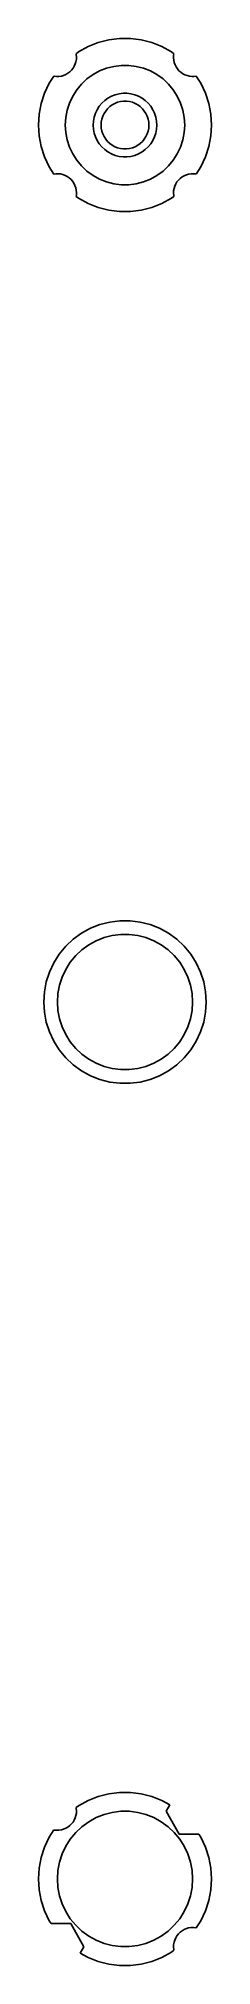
# Model space of a CAD drawing. Header units: metres. Extents: x -11 to 11, y -11 to 231.
import ezdxf

# ---------------------------------------------------------------- set-up
doc = ezdxf.new("R2010")
doc.units = ezdxf.units.M

msp = doc.modelspace()

# ---------------------------------------------------------------- linework, layer by layer
for p, q in [((-4.63034, 229.84), (-5.8271, 229.182)), ((-3.36055, 230.343), (-4.63034, 229.84)), ((-2.03777, 230.682), (-3.36055, 230.343)), ((-0.682846, 230.854), (-2.03777, 230.682)), ((0.682846, 230.854), (-0.682846, 230.854)), ((2.03777, 230.682), (0.682846, 230.854)), ((3.36055, 230.343), (2.03777, 230.682)), ((4.63034, 229.84), (3.36055, 230.343)), ((5.8271, 229.182), (4.63034, 229.84)), ((-6.37311, 227.388), (-6.52924, 227.13)), ((-6.25052, 227.663), (-6.37311, 227.388)), ((-6.16341, 227.952), (-6.25052, 227.663)), ((-6.11314, 228.249), (-6.16341, 227.952)), ((-5.8271, 229.182), (-6.14682, 228.95)), ((-6.14682, 228.95), (-6.12573, 228.851)), ((-6.12573, 228.851), (-6.10052, 228.55)), ((-6.10052, 228.55), (-6.11314, 228.249)), ((-2.31763, 227.133), (-1.40535, 227.367)), ((-1.40535, 227.367), (-0.470917, 227.485)), ((-0.470917, 227.485), (0.470917, 227.485)), ((0.470917, 227.485), (1.40535, 227.367)), ((1.40535, 227.367), (2.31763, 227.133)), ((6.14679, 228.95), (5.8271, 229.182)), ((6.10052, 228.45), (6.11314, 228.751)), ((6.12573, 228.149), (6.10052, 228.45)), ((6.11314, 228.751), (6.14679, 228.95)), ((6.1884, 227.855), (6.12573, 228.149)), ((6.28752, 227.57), (6.1884, 227.855)), ((6.42152, 227.3), (6.28752, 227.57)), ((6.58832, 227.049), (6.42152, 227.3)), ((-9.52983, 225.239), (-10.1113, 224.003)), ((-8.95412, 226.146), (-9.52983, 225.239)), ((-8.90024, 226.134), (-8.95412, 226.146)), ((-8.60049, 226.102), (-8.90024, 226.134)), ((-8.29916, 226.108), (-8.60049, 226.102)), ((-8.00101, 226.152), (-8.29916, 226.108)), ((-7.71071, 226.233), (-8.00101, 226.152)), ((-7.43286, 226.35), (-7.71071, 226.233)), ((-7.17186, 226.501), (-7.43286, 226.35)), ((-6.93178, 226.683), (-7.17186, 226.501)), ((-6.71645, 226.894), (-6.93178, 226.683)), ((-6.52924, 227.13), (-6.71645, 226.894)), ((-6.06763, 224.408), (-5.46725, 225.134)), ((-5.46725, 225.134), (-4.78067, 225.779)), ((-4.78067, 225.779), (-4.01869, 226.332)), ((-4.01869, 226.332), (-3.19334, 226.786)), ((-3.19334, 226.786), (-2.31763, 227.133)), ((2.31763, 227.133), (3.19334, 226.786)), ((3.19334, 226.786), (4.01869, 226.332)), ((4.01869, 226.332), (4.78067, 225.779)), ((4.78067, 225.779), (5.46725, 225.134)), ((5.46725, 225.134), (6.06763, 224.408)), ((6.78526, 226.821), (6.58832, 227.049)), ((7.00923, 226.619), (6.78526, 226.821)), ((7.25673, 226.447), (7.00923, 226.619)), ((7.52382, 226.307), (7.25673, 226.447)), ((7.80632, 226.202), (7.52382, 226.307)), ((8.09975, 226.134), (7.80632, 226.202)), ((8.39949, 226.102), (8.09975, 226.134)), ((8.70082, 226.108), (8.39949, 226.102)), ((8.95436, 226.146), (8.70082, 226.108)), ((9.52983, 225.239), (8.95436, 226.146)), ((10.1113, 224.003), (9.52983, 225.239)), ((-10.5333, 222.704), (-10.7892, 221.363)), ((-10.1113, 224.003), (-10.5333, 222.704)), ((-7.26436, 221.865), (-6.97331, 222.761)), ((-6.97331, 222.761), (-6.5723, 223.613)), ((-6.5723, 223.613), (-6.06763, 224.408)), ((-2.91586, 222.738), (-3.23605, 222.351)), ((-2.54968, 223.082), (-2.91586, 222.738)), ((-2.1433, 223.377), (-2.54968, 223.082)), ((-1.70311, 223.619), (-2.1433, 223.377)), ((-1.91226, 222.312), (-1.60747, 222.533)), ((-1.23605, 223.804), (-1.70311, 223.619)), ((-1.60747, 222.533), (-1.27733, 222.714)), ((-1.27733, 222.714), (-0.927048, 222.853)), ((-0.749512, 223.929), (-1.23605, 223.804)), ((-0.927048, 222.853), (-0.562134, 222.947)), ((-0.25116, 223.992), (-0.749512, 223.929)), ((-0.562134, 222.947), (-0.18837, 222.994)), ((0.25116, 223.992), (-0.25116, 223.992)), ((-0.18837, 222.994), (0.18837, 222.994)), ((0.18837, 222.994), (0.562134, 222.947)), ((0.749512, 223.929), (0.25116, 223.992)), ((0.562134, 222.947), (0.927048, 222.853)), ((1.23605, 223.804), (0.749512, 223.929)), ((0.927048, 222.853), (1.27733, 222.714)), ((1.70311, 223.619), (1.23605, 223.804)), ((1.27733, 222.714), (1.60747, 222.533)), ((1.60747, 222.533), (1.91226, 222.312)), ((2.1433, 223.377), (1.70311, 223.619)), ((2.54968, 223.082), (2.1433, 223.377)), ((2.91586, 222.738), (2.54968, 223.082)), ((3.23605, 222.351), (2.91586, 222.738)), ((6.06763, 224.408), (6.5723, 223.613)), ((6.5723, 223.613), (6.97331, 222.761)), ((6.97331, 222.761), (7.26436, 221.865)), ((10.5333, 222.704), (10.1113, 224.003)), ((10.7892, 221.363), (10.5333, 222.704)), ((-10.7892, 221.363), (-10.875, 220)), ((-10.875, 220), (-10.7892, 218.637)), ((-7.5, 220), (-7.44086, 220.94)), ((-7.44086, 219.06), (-7.5, 220)), ((-7.44086, 220.94), (-7.26436, 221.865)), ((-3.96844, 220.501), (-4, 220)), ((-4, 220), (-3.96844, 219.499)), ((-3.87433, 220.995), (-3.96844, 220.501)), ((-3.7191, 221.472), (-3.87433, 220.995)), ((-3.50522, 221.927), (-3.7191, 221.472)), ((-3.23605, 222.351), (-3.50522, 221.927)), ((-3, 220), (-2.97633, 220.376)), ((-2.97633, 219.624), (-3, 220)), ((-2.97633, 220.376), (-2.90575, 220.746)), ((-2.90575, 220.746), (-2.78932, 221.104)), ((-2.78932, 221.104), (-2.62891, 221.445)), ((-2.62891, 221.445), (-2.42705, 221.763)), ((-2.42705, 221.763), (-2.1869, 222.054)), ((-2.1869, 222.054), (-1.91226, 222.312)), ((1.91226, 222.312), (2.1869, 222.054)), ((2.1869, 222.054), (2.42705, 221.763)), ((2.42705, 221.763), (2.62891, 221.445)), ((2.62891, 221.445), (2.78932, 221.104)), ((2.78932, 221.104), (2.90575, 220.746)), ((2.90575, 220.746), (2.97633, 220.376)), ((2.97633, 220.376), (3, 220)), ((3, 220), (2.97633, 219.624)), ((3.50522, 221.927), (3.23605, 222.351)), ((3.7191, 221.472), (3.50522, 221.927)), ((3.87433, 220.995), (3.7191, 221.472)), ((3.96844, 220.501), (3.87433, 220.995)), ((4, 220), (3.96844, 220.501)), ((3.96844, 219.499), (4, 220)), ((7.26436, 221.865), (7.44086, 220.94)), ((7.44086, 220.94), (7.5, 220)), ((7.5, 220), (7.44086, 219.06)), ((10.875, 220), (10.7892, 221.363)), ((10.7892, 218.637), (10.875, 220)), ((-10.7892, 218.637), (-10.5333, 217.296)), ((-7.26436, 218.135), (-7.44086, 219.06)), ((-6.97331, 217.239), (-7.26436, 218.135)), ((-3.96844, 219.499), (-3.87433, 219.005)), ((-3.87433, 219.005), (-3.7191, 218.528)), ((-3.7191, 218.528), (-3.50522, 218.073)), ((-3.50522, 218.073), (-3.23605, 217.649)), ((-3.23605, 217.649), (-2.91586, 217.262)), ((-2.90575, 219.254), (-2.97633, 219.624)), ((-2.78932, 218.896), (-2.90575, 219.254)), ((-2.62891, 218.555), (-2.78932, 218.896)), ((-2.42705, 218.237), (-2.62891, 218.555)), ((-2.1869, 217.946), (-2.42705, 218.237)), ((-1.91226, 217.688), (-2.1869, 217.946)), ((-1.60747, 217.467), (-1.91226, 217.688)), ((1.91226, 217.688), (1.60747, 217.467)), ((2.1869, 217.946), (1.91226, 217.688)), ((2.42705, 218.237), (2.1869, 217.946)), ((2.62891, 218.555), (2.42705, 218.237)), ((2.78932, 218.896), (2.62891, 218.555)), ((2.90575, 219.254), (2.78932, 218.896)), ((2.97633, 219.624), (2.90575, 219.254)), ((2.91586, 217.262), (3.23605, 217.649)), ((3.23605, 217.649), (3.50522, 218.073)), ((3.50522, 218.073), (3.7191, 218.528)), ((3.7191, 218.528), (3.87433, 219.005)), ((3.87433, 219.005), (3.96844, 219.499)), ((7.26436, 218.135), (6.97331, 217.239)), ((7.44086, 219.06), (7.26436, 218.135)), ((10.5333, 217.296), (10.7892, 218.637)), ((-10.5333, 217.296), (-10.1113, 215.997)), ((-10.1113, 215.997), (-9.52983, 214.761)), ((-6.5723, 216.387), (-6.97331, 217.239)), ((-6.06763, 215.592), (-6.5723, 216.387)), ((-5.46725, 214.866), (-6.06763, 215.592)), ((-2.91586, 217.262), (-2.54968, 216.918)), ((-2.54968, 216.918), (-2.1433, 216.623)), ((-2.1433, 216.623), (-1.70311, 216.381)), ((-1.70311, 216.381), (-1.23605, 216.196)), ((-1.27733, 217.286), (-1.60747, 217.467)), ((-0.927048, 217.147), (-1.27733, 217.286)), ((-1.23605, 216.196), (-0.749512, 216.071)), ((-0.562134, 217.053), (-0.927048, 217.147)), ((-0.749512, 216.071), (-0.25116, 216.008)), ((-0.18837, 217.006), (-0.562134, 217.053)), ((-0.25116, 216.008), (0.25116, 216.008)), ((0.18837, 217.006), (-0.18837, 217.006)), ((0.562134, 217.053), (0.18837, 217.006)), ((0.25116, 216.008), (0.749512, 216.071)), ((0.927048, 217.147), (0.562134, 217.053)), ((0.749512, 216.071), (1.23605, 216.196)), ((1.27733, 217.286), (0.927048, 217.147)), ((1.23605, 216.196), (1.70311, 216.381)), ((1.60747, 217.467), (1.27733, 217.286)), ((1.70311, 216.381), (2.1433, 216.623)), ((2.1433, 216.623), (2.54968, 216.918)), ((2.54968, 216.918), (2.91586, 217.262)), ((6.06763, 215.592), (5.46725, 214.866)), ((6.5723, 216.387), (6.06763, 215.592)), ((6.97331, 217.239), (6.5723, 216.387)), ((9.52983, 214.761), (10.1113, 215.997)), ((10.1113, 215.997), (10.5333, 217.296)), ((-9.52983, 214.761), (-8.95436, 213.854)), ((-8.95436, 213.854), (-8.70082, 213.892)), ((-8.70082, 213.892), (-8.39949, 213.898)), ((-8.39949, 213.898), (-8.09975, 213.866)), ((-8.09975, 213.866), (-7.80632, 213.798)), ((-7.80632, 213.798), (-7.52382, 213.693)), ((-7.52382, 213.693), (-7.25673, 213.553)), ((-7.25673, 213.553), (-7.00923, 213.381)), ((-7.00923, 213.381), (-6.78526, 213.179)), ((-6.78526, 213.179), (-6.58832, 212.951)), ((-6.58832, 212.951), (-6.42152, 212.7)), ((-4.78067, 214.221), (-5.46725, 214.866)), ((-4.01869, 213.668), (-4.78067, 214.221)), ((-3.19334, 213.214), (-4.01869, 213.668)), ((-2.31763, 212.867), (-3.19334, 213.214)), ((-1.40535, 212.633), (-2.31763, 212.867)), ((2.31763, 212.867), (1.40535, 212.633)), ((3.19334, 213.214), (2.31763, 212.867)), ((4.01869, 213.668), (3.19334, 213.214)), ((4.78067, 214.221), (4.01869, 213.668)), ((5.46725, 214.866), (4.78067, 214.221)), ((6.37311, 212.612), (6.52924, 212.87)), ((6.52924, 212.87), (6.71645, 213.106)), ((6.71645, 213.106), (6.93178, 213.317)), ((6.93178, 213.317), (7.17186, 213.499)), ((7.17186, 213.499), (7.43286, 213.65)), ((7.43286, 213.65), (7.71071, 213.767)), ((7.71071, 213.767), (8.00101, 213.848)), ((8.00101, 213.848), (8.29916, 213.892)), ((8.29916, 213.892), (8.60049, 213.898)), ((8.60049, 213.898), (8.90024, 213.866)), ((8.90024, 213.866), (8.95412, 213.854)), ((8.95412, 213.854), (9.52983, 214.761)), ((-6.42152, 212.7), (-6.28752, 212.43)), ((-6.28752, 212.43), (-6.1884, 212.145)), ((-6.1884, 212.145), (-6.12573, 211.851)), ((-6.11314, 211.249), (-6.14679, 211.05)), ((-6.14679, 211.05), (-5.8271, 210.818)), ((-6.12573, 211.851), (-6.10052, 211.55)), ((-6.10052, 211.55), (-6.11314, 211.249)), ((-5.8271, 210.818), (-4.63034, 210.16)), ((-0.470917, 212.515), (-1.40535, 212.633)), ((0.470917, 212.515), (-0.470917, 212.515)), ((1.40535, 212.633), (0.470917, 212.515)), ((4.63034, 210.16), (5.8271, 210.818)), ((5.8271, 210.818), (6.14682, 211.05)), ((6.10052, 211.45), (6.11314, 211.751)), ((6.12573, 211.149), (6.10052, 211.45)), ((6.11314, 211.751), (6.16341, 212.048)), ((6.14682, 211.05), (6.12573, 211.149)), ((6.16341, 212.048), (6.25052, 212.337)), ((6.25052, 212.337), (6.37311, 212.612)), ((-4.63034, 210.16), (-3.36055, 209.657)), ((-3.36055, 209.657), (-2.03777, 209.318)), ((-2.03777, 209.318), (-0.682846, 209.146)), ((-0.682846, 209.146), (0.682846, 209.146)), ((0.682846, 209.146), (2.03777, 209.318)), ((2.03777, 209.318), (3.36055, 209.657)), ((3.36055, 209.657), (4.63034, 210.16)), ((-5.47415, 118.626), (-6.5121, 117.872)), ((-4.34988, 119.244), (-5.47415, 118.626)), ((-3.157, 119.716), (-4.34988, 119.244)), ((-1.91434, 120.035), (-3.157, 119.716)), ((-0.641479, 120.196), (-1.91434, 120.035)), ((-1.59273, 118.349), (-0.533707, 118.483)), ((0.641479, 120.196), (-0.641479, 120.196)), ((-0.533707, 118.483), (0.533707, 118.483)), ((0.533707, 118.483), (1.59273, 118.349)), ((1.91434, 120.035), (0.641479, 120.196)), ((3.157, 119.716), (1.91434, 120.035)), ((4.34988, 119.244), (3.157, 119.716)), ((5.47415, 118.626), (4.34988, 119.244)), ((6.5121, 117.872), (5.47415, 118.626)), ((-7.44734, 116.994), (-8.26515, 116.005)), ((-6.5121, 117.872), (-7.44734, 116.994)), ((-6.19623, 115.819), (-5.41809, 116.549)), ((-5.41809, 116.549), (-4.55452, 117.177)), ((-4.55452, 117.177), (-3.61911, 117.691)), ((-3.61911, 117.691), (-2.62663, 118.084)), ((-2.62663, 118.084), (-1.59273, 118.349)), ((1.59273, 118.349), (2.62663, 118.084)), ((2.62663, 118.084), (3.61911, 117.691)), ((3.61911, 117.691), (4.55452, 117.177)), ((4.55452, 117.177), (5.41809, 116.549)), ((5.41809, 116.549), (6.19623, 115.819)), ((7.44734, 116.994), (6.5121, 117.872)), ((8.26515, 116.005), (7.44734, 116.994)), ((-9.49886, 113.761), (-9.89532, 112.541)), ((-8.95259, 114.922), (-9.49886, 113.761)), ((-8.26515, 116.005), (-8.95259, 114.922)), ((-7.90309, 113.129), (-7.44859, 114.095)), ((-7.44859, 114.095), (-6.87663, 114.996)), ((-6.87663, 114.996), (-6.19623, 115.819)), ((6.19623, 115.819), (6.87663, 114.996)), ((6.87663, 114.996), (7.44859, 114.095)), ((7.44859, 114.095), (7.90309, 113.129)), ((8.95259, 114.922), (8.26515, 116.005)), ((9.49886, 113.761), (8.95259, 114.922)), ((9.89532, 112.541), (9.49886, 113.761)), ((-10.1357, 111.28), (-10.2163, 110)), ((-9.89532, 112.541), (-10.1357, 111.28)), ((-8.43297, 111.065), (-8.23296, 112.114)), ((-8.23296, 112.114), (-7.90309, 113.129)), ((7.90309, 113.129), (8.23296, 112.114)), ((8.23296, 112.114), (8.43297, 111.065)), ((10.1357, 111.28), (9.89532, 112.541)), ((10.2163, 110), (10.1357, 111.28)), ((-10.2163, 110), (-10.1357, 108.72)), ((-8.5, 110), (-8.43297, 111.065)), ((-8.43297, 108.935), (-8.5, 110)), ((-8.23296, 107.886), (-8.43297, 108.935)), ((8.43297, 108.935), (8.23296, 107.886)), ((8.43297, 111.065), (8.5, 110)), ((8.5, 110), (8.43297, 108.935)), ((10.1357, 108.72), (10.2163, 110)), ((-10.1357, 108.72), (-9.89532, 107.459)), ((-9.89532, 107.459), (-9.49886, 106.239)), ((-7.90309, 106.871), (-8.23296, 107.886)), ((-7.44859, 105.905), (-7.90309, 106.871)), ((7.90309, 106.871), (7.44859, 105.905)), ((8.23296, 107.886), (7.90309, 106.871)), ((9.49886, 106.239), (9.89532, 107.459)), ((9.89532, 107.459), (10.1357, 108.72)), ((-9.49886, 106.239), (-8.95259, 105.078)), ((-8.95259, 105.078), (-8.26515, 103.995)), ((-8.26515, 103.995), (-7.44734, 103.006)), ((-6.87663, 105.004), (-7.44859, 105.905)), ((-6.19623, 104.181), (-6.87663, 105.004)), ((-5.41809, 103.451), (-6.19623, 104.181)), ((6.19623, 104.181), (5.41809, 103.451)), ((6.87663, 105.004), (6.19623, 104.181)), ((7.44859, 105.905), (6.87663, 105.004)), ((7.44734, 103.006), (8.26515, 103.995)), ((8.26515, 103.995), (8.95259, 105.078)), ((8.95259, 105.078), (9.49886, 106.239)), ((-7.44734, 103.006), (-6.5121, 102.128)), ((-6.5121, 102.128), (-5.47415, 101.374)), ((-4.55452, 102.823), (-5.41809, 103.451)), ((-3.61911, 102.309), (-4.55452, 102.823)), ((-2.62663, 101.916), (-3.61911, 102.309)), ((-1.59273, 101.651), (-2.62663, 101.916)), ((-0.533707, 101.517), (-1.59273, 101.651)), ((1.59273, 101.651), (0.533707, 101.517)), ((2.62663, 101.916), (1.59273, 101.651)), ((3.61911, 102.309), (2.62663, 101.916)), ((4.55452, 102.823), (3.61911, 102.309)), ((5.41809, 103.451), (4.55452, 102.823)), ((5.47415, 101.374), (6.5121, 102.128)), ((6.5121, 102.128), (7.44734, 103.006)), ((-5.47415, 101.374), (-4.34988, 100.756)), ((-4.34988, 100.756), (-3.157, 100.284)), ((-3.157, 100.284), (-1.91434, 99.9647)), ((-1.91434, 99.9647), (-0.641479, 99.8039)), ((-0.641479, 99.8039), (0.641479, 99.8039)), ((0.533707, 101.517), (-0.533707, 101.517)), ((0.641479, 99.8039), (1.91434, 99.9647)), ((1.91434, 99.9647), (3.157, 100.284)), ((3.157, 100.284), (4.34988, 100.756)), ((4.34988, 100.756), (5.47415, 101.374)), ((-4.63034, 9.83998), (-5.8271, 9.18205)), ((-3.36055, 10.3427), (-4.63034, 9.83998)), ((-2.03777, 10.6824), (-3.36055, 10.3427)), ((-0.682846, 10.8535), (-2.03777, 10.6824)), ((0.682846, 10.8535), (-0.682846, 10.8535)), ((2.03777, 10.6824), (0.682846, 10.8535)), ((3.36055, 10.3427), (2.03777, 10.6824)), ((4.63034, 9.83998), (3.36055, 10.3427)), ((5.61462, 9.29887), (4.63034, 9.83998)), ((-6.37311, 7.38808), (-6.52924, 7.13028)), ((-6.25052, 7.66342), (-6.37311, 7.38808)), ((-6.16341, 7.95195), (-6.25052, 7.66342)), ((-6.11314, 8.24913), (-6.16341, 7.95195)), ((-5.8271, 9.18205), (-6.14682, 8.94977)), ((-6.14682, 8.94977), (-6.12573, 8.85059)), ((-6.12573, 8.85059), (-6.10052, 8.55025)), ((-6.10052, 8.55025), (-6.11314, 8.24913)), ((-4.55452, 7.17677), (-3.61911, 7.69102)), ((-3.61911, 7.69102), (-2.62663, 8.08397)), ((-2.62663, 8.08397), (-1.59273, 8.34944)), ((-1.59273, 8.34944), (-0.533707, 8.48322)), ((-0.533707, 8.48322), (0.533707, 8.48322)), ((0.533707, 8.48322), (1.59273, 8.34944)), ((1.59273, 8.34944), (2.62663, 8.08397)), ((2.62663, 8.08397), (3.61911, 7.69102)), ((3.61911, 7.69102), (4.55452, 7.17677)), ((5.1534, 8.5), (5.61462, 9.29887)), ((6.82671, 5.60176), (5.1534, 8.5)), ((-9.52983, 5.23906), (-10.1113, 4.00334)), ((-8.95412, 6.14624), (-9.52983, 5.23906)), ((-8.90024, 6.13361), (-8.95412, 6.14624)), ((-8.60049, 6.1021), (-8.90024, 6.13361)), ((-8.29916, 6.10841), (-8.60049, 6.1021)), ((-8.00101, 6.15244), (-8.29916, 6.10841)), ((-7.71071, 6.23349), (-8.00101, 6.15244)), ((-7.43286, 6.35028), (-7.71071, 6.23349)), ((-7.44859, 4.09489), (-6.87663, 4.99617)), ((-7.17186, 6.50098), (-7.43286, 6.35028)), ((-6.93178, 6.6832), (-7.17186, 6.50098)), ((-6.71645, 6.89407), (-6.93178, 6.6832)), ((-6.87663, 4.99617), (-6.19623, 5.81865)), ((-6.52924, 7.13028), (-6.71645, 6.89407)), ((-6.19623, 5.81865), (-5.41809, 6.54936)), ((-5.41809, 6.54936), (-4.55452, 7.17677)), ((4.55452, 7.17677), (5.41809, 6.54936)), ((5.41809, 6.54936), (6.19623, 5.81865)), ((6.19623, 5.81865), (6.87663, 4.99617)), ((9.29965, 5.60176), (6.82671, 5.60176)), ((6.87663, 4.99617), (7.44859, 4.09489)), ((9.52983, 5.23906), (9.29965, 5.60176)), ((10.1113, 4.00334), (9.52983, 5.23906)), ((-10.5333, 2.7045), (-10.7892, 1.36299)), ((-10.1113, 4.00334), (-10.5333, 2.7045)), ((-8.23296, 2.11386), (-7.90309, 3.12904)), ((-7.90309, 3.12904), (-7.44859, 4.09489)), ((7.44859, 4.09489), (7.90309, 3.12904)), ((7.90309, 3.12904), (8.23296, 2.11386)), ((10.5333, 2.7045), (10.1113, 4.00334)), ((10.7892, 1.36299), (10.5333, 2.7045)), ((-10.7892, 1.36299), (-10.875, 0)), ((-10.875, 0), (-10.7892, -1.36299)), ((-8.5, 0), (-8.43297, 1.06532)), ((-8.43297, -1.06532), (-8.5, 0)), ((-8.43297, 1.06532), (-8.23296, 2.11386)), ((8.23296, 2.11386), (8.43297, 1.06532)), ((8.43297, 1.06532), (8.5, 0)), ((8.5, 0), (8.43297, -1.06532)), ((10.875, 0), (10.7892, 1.36299)), ((10.7892, -1.36299), (10.875, 0)), ((-10.7892, -1.36299), (-10.5333, -2.7045)), ((-8.23296, -2.11386), (-8.43297, -1.06532)), ((-7.90309, -3.12904), (-8.23296, -2.11386)), ((8.23296, -2.11386), (7.90309, -3.12904)), ((8.43297, -1.06532), (8.23296, -2.11386)), ((10.5333, -2.7045), (10.7892, -1.36299)), ((-10.5333, -2.7045), (-10.1113, -4.00334)), ((-10.1113, -4.00334), (-9.52983, -5.23906)), ((-7.44859, -4.09489), (-7.90309, -3.12904)), ((-6.87663, -4.99617), (-7.44859, -4.09489)), ((7.44859, -4.09489), (6.87663, -4.99617)), ((7.90309, -3.12904), (7.44859, -4.09489)), ((9.52983, -5.23906), (10.1113, -4.00334)), ((10.1113, -4.00334), (10.5333, -2.7045)), ((-9.52983, -5.23906), (-9.29965, -5.60176)), ((-9.29965, -5.60176), (-6.82671, -5.60176)), ((-6.19623, -5.81865), (-6.87663, -4.99617)), ((-6.82671, -5.60176), (-5.1534, -8.5)), ((-5.41809, -6.54936), (-6.19623, -5.81865)), ((-4.55452, -7.17677), (-5.41809, -6.54936)), ((-3.61911, -7.69102), (-4.55452, -7.17677)), ((4.55452, -7.17677), (3.61911, -7.69102)), ((5.41809, -6.54936), (4.55452, -7.17677)), ((6.19623, -5.81865), (5.41809, -6.54936)), ((6.87663, -4.99617), (6.19623, -5.81865)), ((6.37311, -7.38808), (6.52924, -7.13028)), ((6.52924, -7.13028), (6.71645, -6.89407)), ((6.71645, -6.89407), (6.93178, -6.6832)), ((6.93178, -6.6832), (7.17186, -6.50098)), ((7.17186, -6.50098), (7.43286, -6.35028)), ((7.43286, -6.35028), (7.71071, -6.23349)), ((7.71071, -6.23349), (8.00101, -6.15244)), ((8.00101, -6.15244), (8.29916, -6.10841)), ((8.29916, -6.10841), (8.60049, -6.1021)), ((8.60049, -6.1021), (8.90024, -6.13361)), ((8.90024, -6.13361), (8.95412, -6.14624)), ((8.95412, -6.14624), (9.52983, -5.23906)), ((-5.1534, -8.5), (-5.61462, -9.29887)), ((-5.61462, -9.29887), (-4.63034, -9.83998)), ((-2.62663, -8.08397), (-3.61911, -7.69102)), ((-1.59273, -8.34944), (-2.62663, -8.08397)), ((-0.533707, -8.48322), (-1.59273, -8.34944)), ((0.533707, -8.48322), (-0.533707, -8.48322)), ((1.59273, -8.34944), (0.533707, -8.48322)), ((2.62663, -8.08397), (1.59273, -8.34944)), ((3.61911, -7.69102), (2.62663, -8.08397)), ((4.63034, -9.83998), (5.8271, -9.18205)), ((5.8271, -9.18205), (6.14682, -8.94977)), ((6.10052, -8.55025), (6.11314, -8.24913)), ((6.12573, -8.85059), (6.10052, -8.55025)), ((6.11314, -8.24913), (6.16341, -7.95195)), ((6.14682, -8.94977), (6.12573, -8.85059)), ((6.16341, -7.95195), (6.25052, -7.66342)), ((6.25052, -7.66342), (6.37311, -7.38808)), ((-4.63034, -9.83998), (-3.36055, -10.3427)), ((-3.36055, -10.3427), (-2.03777, -10.6824)), ((-2.03777, -10.6824), (-0.682846, -10.8535)), ((-0.682846, -10.8535), (0.682846, -10.8535)), ((0.682846, -10.8535), (2.03777, -10.6824)), ((2.03777, -10.6824), (3.36055, -10.3427)), ((3.36055, -10.3427), (4.63034, -9.83998))]:
    msp.add_line(p, q)

doc.saveas('drawing.dxf')
